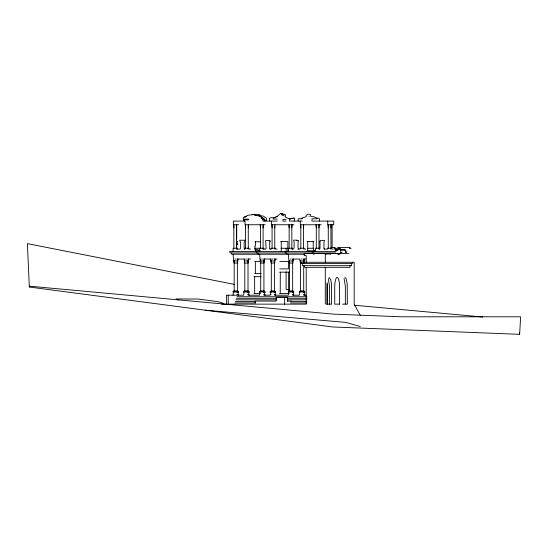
<?xml version="1.0" encoding="UTF-8"?>
<svg xmlns="http://www.w3.org/2000/svg" width="548" height="548" viewBox="0 0 548 548"><rect width="100%" height="100%" fill="white"/><g stroke="black" fill="none" stroke-linecap="round" stroke-linejoin="round"><path stroke-width="0.82" d="M280.227 293.413L280.302 272.157M236.551 227.913L236.757 224.755M248.271 227.913L248.477 224.755M263.088 227.913L263.3 224.755M274.767 227.913L274.973 224.755M291.837 227.913L292.043 224.755M303.51 227.913L303.715 224.755M318.977 227.913L319.183 224.755M330.951 227.913L331.156 224.755M29.332 287.029L29.393 286.172L333.67 314.127L401.657 316.806L520.6 316.806L519.655 334.328L332.725 326.971L29.332 287.029L27.4 243.634L234.537 284.419M275.528 217.207L276.377 216.453L277.637 216.453M262.197 218.96L262.725 217.864M290.872 218.782L291.248 218.364L293.31 218.364M254.114 214.7L254.553 214.282M292.05 218.364L293.879 217.857L294.783 218.597L294.071 221.084M252.101 214.665L257.485 214.364L259.423 214.7L259.971 215.302M244.62 217.083L245.148 216.371L246.559 216.371M273.322 218.077L276.034 217.344M301.222 218.755C301.975 217.07 307.394 217.275 306.264 215.981L306.264 215.261L307.976 214.295L310.093 214.295L310.675 214.693L310.675 216.296L314.285 216.905L316.812 218.015M259.142 215.768L263.136 216.015L266.479 218.131L266.479 220.769L264.266 220.769M275.329 217.344L275.678 217.207M280.781 213.775L282.542 213.932M281.282 213.932L283.7 214.316M282.343 214.316L285.227 214.357L285.583 217.344L290.008 219.084M252.457 214.665L247.463 215.35L246.621 215.761L246.621 216.433M281.576 214.898L284.33 216.001M254.279 215.213L256.108 215.33M258.56 215.302L260.547 215.302L260.547 215.768M308.969 216.275L309.264 216.296M276.815 216.707L280.275 213.672L282.035 213.775M245.422 217.083L244.018 217.083L243.237 217.734L243.394 219.871L248.559 219.871M262.314 217.707L264.362 219.145L262.3 219.145L262.3 219.871L265.225 219.871M274.247 217.734L270.479 217.734L269.226 218.494L269.931 221.084M261.047 218.131L262.485 218.131M291.077 218.782L289.824 218.782L289.481 221.084L302.181 221.084M302.475 218.755L298.16 218.755L298.16 221.084M272.986 219.084L277.295 219.084M244.045 219.145L248.559 219.145M286.09 219.378L282.98 219.378L282.98 221.084L286.09 221.084M262.876 221.084L277.295 221.084M238.695 224.755L233.345 224.755L233.345 221.084L245.052 221.084L245.045 224.755L265.239 224.755M293.981 224.755L271.541 224.755L271.541 221.084M321.121 224.755L300.283 224.755L300.283 221.084M296.536 240.654L298.653 240.654L298.044 242.12L298.044 247.86L298.653 249.066M269.472 241.106L270.301 241.106L269.698 242.38L269.698 248.169L270.301 249.066M237.859 241.524L237.229 241.524L237.229 244.264M280.624 241.517L287.851 241.517L287.851 251.601M307.092 241.538L313.846 241.538M254.936 241.791L260.882 241.791M237.859 244.264L236.715 244.264L236.715 248.265M331.492 247.408L334.855 247.408L335.89 250.347M337.856 247.408L349.877 247.408L349.877 248.271M254.553 248.271L260.41 248.271M281.103 248.271L287.974 248.271M307.901 248.271L313.853 248.271M334.157 248.278L339.829 248.278L340.041 249.107M349.514 248.271L351.131 248.271M339.102 248.847L340.719 248.847L340.794 252.354M244.134 249.066L244.846 249.066L244.846 248.237L249.004 248.237L249.004 249.066L250.58 249.066M269.671 249.066L271.342 249.066L271.342 248.237L275.5 248.237L275.5 249.066L277.069 249.066M298.023 249.066L300.085 249.066L300.085 248.237L304.243 248.237L304.243 249.066L305.818 249.066M323.95 249.066L327.526 249.066L327.526 248.237L331.684 248.237L331.684 249.066L333.259 249.066M334.979 249.313L339.479 249.313M254.902 249.45L257.409 249.45L258.903 250.347M340.897 249.395L344.945 249.395L344.945 250.224M334.979 250.039L338.219 250.039M314.579 250.285L313.751 250.285L313.216 247.799L313.216 241.538M340.274 250.224L345.74 250.224L345.74 252.553L346.22 252.553M335.362 250.347L337.034 250.347M254.936 250.683L260.252 250.683M307.092 250.792L314.579 250.792M336.164 251.601L229.489 251.601L230.256 252.957L335.554 252.957M345.309 251.881L346.987 251.881M340.377 252.354L342.048 252.354M348.658 253.498L304.215 253.498L304.215 255.567L306.222 255.567L306.222 262.259M325.231 253.964L330.286 253.964M337.116 253.964L340.15 253.964L340.15 253.498M304.243 254.238L231.742 254.238L231.318 252.957M338.746 254.69L339.123 253.964M234.989 259.046L235.798 259.046M236.928 259.046L244.209 259.046L244.209 260.964L248.607 260.964L248.607 259.046M245.627 259.046L246.436 259.046M247.723 259.046L250.58 259.046M261.533 259.046L262.341 259.046M263.629 259.046L271.239 259.046M272.123 259.046L272.925 259.046M274.219 259.046L277.069 259.046M290.282 259.046L291.091 259.046M292.379 259.046L299.9 259.046L299.9 260.964L304.291 260.964L304.291 259.046M301.318 259.046L302.126 259.046M303.25 259.046L303.702 259.046M304.119 259.046L305.818 259.046M279.747 261.43L288.426 261.43L288.426 268.876L279.747 268.876M254.717 261.56L260.971 261.56M301.653 263.033L300.283 263.033L300.283 260.643M279.596 272.157L289.255 272.157M254.717 273.596L261.143 273.596M254.019 276.699L261.143 276.699M289.46 289.454L286.118 289.454L286.118 271.801M237.024 292.502L238.531 292.502L238.531 291.981L233.01 291.981L233.414 292.502L233.01 295.194M247.662 292.502L249.169 292.502L249.169 291.981L243.648 291.981L244.052 292.502L243.648 295.194L226.42 295.194L226.42 304.14M263.567 292.502L265.074 292.502L265.074 291.981L259.553 291.981L259.958 292.502L259.553 295.194L248.066 295.194M271.246 292.502L270.143 292.502L270.143 291.981L275.665 291.981L275.665 292.502L274.151 292.502M292.317 292.502L293.824 292.502L293.824 291.981L288.303 291.981L288.7 292.502L288.303 295.194L274.555 295.194M303.352 292.502L304.859 292.502L304.859 291.981L299.338 291.981L299.735 292.502L299.338 295.194L292.714 295.194M279.596 293.413L289.255 293.413M254.019 293.557L260.348 293.557M237.024 294.673L238.531 294.673L238.531 295.194M247.662 294.673L249.169 294.673L249.169 295.194M263.567 294.673L265.074 294.673L265.074 295.194M271.246 294.673L270.143 294.673L270.143 295.194L263.972 295.194M274.151 294.673L275.665 294.673L275.665 295.194M292.317 294.673L293.824 294.673L293.824 295.194M303.352 294.673L304.859 294.673L304.859 295.194M303.75 295.194L306.257 295.194M236.921 296.742L307.017 296.742M236.421 298.297L276.363 298.297M287.262 298.297L306.921 298.297M235.921 299.845L276.535 299.845M287.262 299.845L306.921 299.845M287.344 301.099L291.372 301.099M235.414 301.4L255.635 301.4M290.865 301.4L306.757 301.4M234.914 302.948L255.635 302.948M290.365 302.948L306.757 302.948M221.556 304.14L306.222 304.14L306.222 267.328M326.697 304.14L331.602 304.14L331.458 283.933L330.793 279.946L329.163 277.398M342.493 304.14L347.364 304.14L347.213 283.768L346.055 278.528L344.925 277.398M205.185 310.182L345.857 322.395L360.269 326.519M354.59 305.243L482.733 317.018M255.957 215.33L257.916 215.672M261.232 218.131L261.992 218.316M223.173 303.215L217.501 301.599L198.088 299.057L176.066 298.941L178.299 300.057M257.766 215.672L259.67 216.234M259.519 216.234L261.341 217.008M261.191 217.008L262.465 217.707M262.766 217.981L264.211 219.145M244.764 249.066L244.141 248.285L244.141 242.442L245.086 240.223L239.634 240.223L240.504 242.442L240.504 248.285L240.051 249.066L236.448 249.066L236.448 248.237M324.58 249.066L323.95 248.196L323.95 242.415L324.58 240.38L320.628 240.38L320.628 241.161L319.436 241.161L320.011 242.415L320.011 248.196L319.436 249.066L318.881 249.066L318.881 248.237M244.333 221.084L243.545 219.871M270.102 241.106L269.698 240.483L265.657 240.483L266.116 248.169L265.657 249.066L262.992 249.066L262.992 248.237M311.915 251.601L312.682 252.957M284.775 251.601L285.542 252.957M256.026 251.601L256.793 252.957M360.289 315.34L354.179 304.14L354.179 262.259L301.516 262.259L301.516 263.499L352.426 263.499L352.426 262.259M297.167 240.654L296.934 240.14L293.605 240.14L294.105 242.12L294.105 247.86L293.461 249.066L291.742 249.066L291.742 248.237M344.048 278.528L345.356 286.09L345.356 304.14M328.3 278.562L329.595 286.296L329.595 304.14M313.751 252.957L314.168 254.238M286.611 252.957L287.029 254.238M257.861 252.957L258.286 254.238M255.382 214.261L255.526 214.7M519.292 332.691L519.655 334.328M328.053 224.755L328.266 227.913M316.08 224.755L316.285 227.913M300.612 224.755L300.818 227.913M288.94 224.755L289.145 227.913M271.87 224.755L272.075 227.913M260.197 224.755L260.403 227.913M245.374 224.755L245.586 227.913M233.654 224.755L233.859 227.913M351.617 263.499L351.617 265.67L302.523 265.67L302.523 263.499M350.014 265.67L350.014 267.328L304.53 267.328L304.53 265.67M338.143 253.498L338.143 253.964M332.122 224.755L332.122 247.408M330.951 224.755L330.951 248.237M330.855 248.237L330.855 249.066M330.307 253.498L330.307 254.224M328.266 224.755L328.266 248.237M327.725 221.084L327.725 224.755L333.725 224.755L333.725 221.084L311.976 221.084L311.976 218.755L317.08 218.755L317.313 218.179L318.724 218.179L319.484 218.755L319.484 221.084M327.197 283.891L327.197 304.14M327.074 282.597L327.074 304.14M326.272 253.498L326.272 253.964M325.286 253.498L325.286 262.259M325.286 267.328L325.286 304.14M319.71 249.066L319.71 248.237L315.552 248.237L315.552 251.601M318.977 224.755L318.977 248.237M316.285 224.755L316.285 248.237M313.949 250.285L313.949 250.792M313.223 253.498L313.223 254.327M307.723 241.538L307.723 250.792M304.674 291.981L304.674 291.413L299.516 291.413L299.516 291.981M304.455 292.502L304.455 294.673M304.044 291.413L304.044 290.899L300.146 290.899L300.146 291.413M303.907 259.046L303.907 263.033M303.702 260.643L303.702 263.033M303.702 265.561L303.702 290.899M303.51 224.755L303.51 248.237M303.414 248.237L303.414 249.066M300.818 224.755L300.818 248.237M300.489 260.643L300.489 290.899M293.639 291.981L293.639 291.413L288.481 291.413L288.481 291.981M293.42 292.502L293.42 294.673M293.255 259.046L293.255 260.964L288.865 260.964L288.412 254.238M293.009 291.413L293.009 290.899L289.111 290.899L289.111 291.413M292.872 259.046L292.872 263.033L289.248 263.033L289.248 260.643M292.57 249.066L292.57 248.237L288.412 248.237L288.412 251.601M292.666 260.643L292.666 290.899M291.837 224.755L291.837 248.237M289.454 260.643L289.454 290.899M289.145 225.543L289.145 248.237M288.625 272.157L288.625 293.413M287.638 301.099L287.638 297.365L276.206 297.365L276.206 301.099L255.135 301.099L255.135 302.948M286.118 248.271L286.118 251.635M284.638 297.365L284.638 304.14M281.254 241.517L281.254 251.601M275.48 291.981L275.48 291.413L270.322 291.413L270.322 291.981M275.26 292.502L275.26 294.673M275.096 259.046L275.096 260.964L270.705 260.964L270.705 259.046M274.767 226.331L274.767 248.237M274.849 291.413L274.849 290.899L270.952 290.899L270.952 291.413M274.671 248.237L274.671 249.066M274.712 259.046L274.712 263.033L271.089 263.033L271.089 260.643M274.507 260.643L274.507 290.899M272.075 224.755L272.075 248.237M271.294 260.643L271.294 290.899M270.541 292.502L270.541 294.673M264.896 291.981L264.896 291.413L259.738 291.413L259.738 291.981M264.677 292.502L264.677 294.673M264.513 259.046L264.513 260.964L260.122 260.964L259.67 254.238M264.266 291.413L264.266 290.899L260.369 290.899L260.369 291.413M264.129 259.046L264.129 263.033L260.506 263.033L260.506 259.046M263.924 260.643L263.924 290.899M263.821 249.066L263.821 248.237L259.67 248.237L259.67 251.601M263.088 224.755L263.088 248.237M262.451 219.145L262.451 219.871M262.3 218.131L262.3 218.686M260.711 260.643L260.711 290.899M260.403 224.755L260.403 248.237M255.567 241.791L255.567 245.874L254.731 246.347L255.567 250.683M255.347 261.56L255.347 273.596M254.649 276.699L254.649 293.557M248.991 291.981L248.991 291.413L243.833 291.413L243.833 291.981M248.765 292.502L248.765 294.673M248.271 224.755L248.271 248.237M248.36 291.413L248.36 290.899L244.463 290.899L244.463 291.413M248.176 248.237L248.176 249.066M248.217 259.046L248.217 263.033L244.6 263.033L244.6 259.046M248.018 260.643L248.018 290.899M245.586 224.755L245.586 248.237M244.805 263.033L244.805 290.899M238.353 291.981L238.353 291.413L233.195 291.413L233.195 291.981M238.133 292.502L238.133 294.673M237.969 259.046L237.969 260.964L233.578 260.964L233.126 254.238M237.722 291.413L237.722 290.899L233.825 290.899L233.825 291.413M237.585 259.046L237.585 263.033L233.962 263.033L233.962 260.643M237.38 260.643L237.38 290.899M237.284 249.066L237.284 248.237L233.126 248.237L233.126 251.601M236.715 227.352L236.715 239.455M236.551 224.755L236.551 248.237M234.167 260.643L234.167 290.899M233.859 224.755L233.859 248.237M228.235 295.194L228.235 304.14M339.596 304.14L334.732 304.14L334.732 286.09A10.111 2.459 -90 0 1 337.164 277.398A10.111 2.459 -90 0 1 339.596 286.09L339.596 304.14"/></g></svg>
